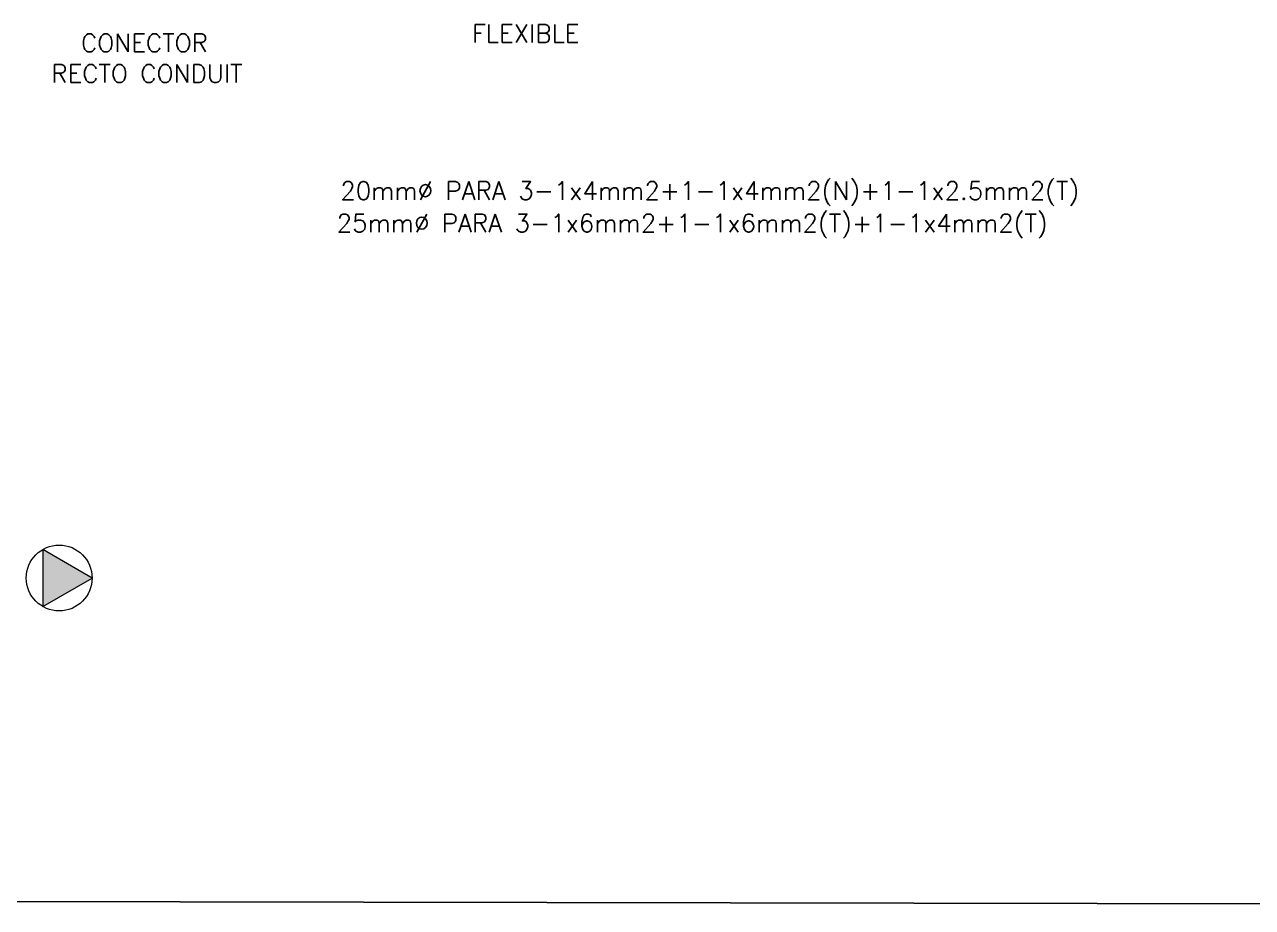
# Model space of a CAD drawing. Header units: inches. Extents: x 1693 to 10990, y 1878 to 5055.
# Drawn here: x 1726.47 to 1749.36, y 2258.96 to 2275.42 of the extents above; entities that cross this region are included whole.
import ezdxf
from ezdxf.enums import TextEntityAlignment as Align

# ---------------------------------------------------------------- set-up
doc = ezdxf.new("R2010")
doc.units = ezdxf.units.IN
doc.layers.add('DETALLE', color=3, linetype='Continuous')
doc.layers.add('TEXTOLEYENDA', color=3, linetype='Continuous', lineweight=5)
doc.layers.add('TOMACORRIENTE ALTURA', color=120, linetype='Continuous', lineweight=5)
doc.styles.add('Romans', font='romans.shx')

msp = doc.modelspace()

# ---------------------------------------------------------------- hatches: boundary and pattern name
at = {"layer": 'TOMACORRIENTE ALTURA', "linetype": 'Continuous', "ltscale": 0.05}
msp.add_hatch(color=3, dxfattribs=at).paths.add_polyline_path([(1726.808231478863, 2265.635092243395), (1726.808231478863, 2264.571783471423), (1727.729083887457, 2265.103437857406)])

# ---------------------------------------------------------------- linework, layer by layer
at = {"layer": 'DETALLE', "ltscale": 5}
msp.add_line((1785.554220954972, 2258.964615780334), (1700.750042005516, 2259.121140872498), dxfattribs=at)
at = {"layer": 'TOMACORRIENTE ALTURA', "color": 3, "linetype": 'Continuous', "ltscale": 0.05}
for p, q in [((1727.729083887457, 2265.103437857406), (1726.808231478863, 2265.635092243395)), ((1726.808231478863, 2265.635092243395), (1726.808231478863, 2264.571783471423)), ((1726.808231478863, 2264.571783471423), (1727.729083887457, 2265.103437857406))]:
    msp.add_line(p, q, dxfattribs=at)
msp.add_circle((1727.11518228173, 2265.103437857406), 0.6139016057288267, dxfattribs=at)

# ---------------------------------------------------------------- texts
at = {"layer": 'TEXTOLEYENDA', "color": 4, "style": 'Romans'}
for s, p in [('FLEXIBLE', (1735.811505065761, 2275.080072363352)), ('CONECTOR', (1728.704658251205, 2274.905797803757)), ('RECTO CONDUIT', (1728.750383259578, 2274.334579834874)), ('20mm%%C PARA 3-1x4mm2+1-1x4mm2(N)+1-1x2.5mm2(T)', (1739.242527901585, 2272.15282162281)), ('25mm%%C PARA 3-1x6mm2+1-1x6mm2(T)+1-1x4mm2(T)', (1738.915054328013, 2271.548289651431))]:
    msp.add_text(s, height=0.3365647318633072, dxfattribs=at).set_placement(p, align=Align.CENTER)

doc.saveas('drawing.dxf')
